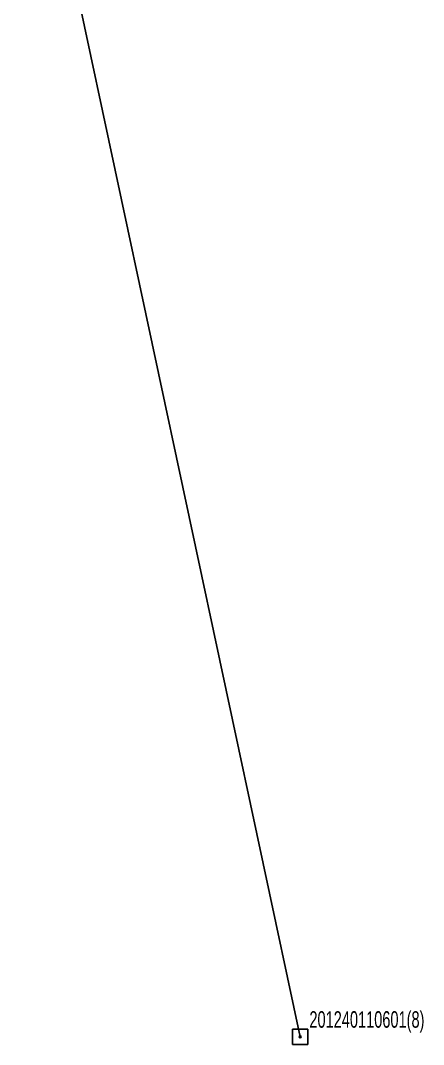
# Model space of a CAD drawing. Extents: x 4375363 to 4375747, y 5360877 to 5361205.
# Drawn here: x 4375425.1 to 4375469.1, y 5360876.6 to 5360988.2 of the extents above; entities that cross this region are included whole.
import ezdxf

# ---------------------------------------------------------------- set-up
doc = ezdxf.new("R2010")
doc.units = 0
doc.linetypes.add('AUSGEZOGEN', pattern=[0])
for name, color, linetype in [('GRE_FLST', 10, 'AUSGEZOGEN'), ('PKT_G', 7, 'AUSGEZOGEN'), ('PKT_NUMMER', 255, 'AUSGEZOGEN')]:
    doc.layers.add(name, color=color, linetype=linetype)

# ---------------------------------------------------------------- blocks, each defined once
blk = doc.blocks.new('SYM010')
at = {"layer": 'PKT_G'}
for p, q in [((-0.83, -0.83), (-0.83, 0.83)), ((-0.83, 0.83), (0.83, 0.83)), ((0.83, 0.83), (0.83, -0.83)), ((0.83, -0.83), (-0.83, -0.83))]:
    blk.add_line(p, q, dxfattribs=at)
blk = doc.blocks.new('PKT_NR_SYM')
at = {"layer": 'PKT_NUMMER'}
blk.add_circle((0, 0), 0.11, dxfattribs=at)
blk = doc.blocks.new('PKT_NR_SYM_7')
at = {"layer": 'PKT_NUMMER'}
blk.add_blockref('PKT_NR_SYM', (0, 0), dxfattribs=at)
at = {"layer": 'PKT_NUMMER', "width": 0.66}
blk.add_text('201240110601(8)', height=1.8, dxfattribs=at).set_placement((1, 1))

msp = doc.modelspace()

# ---------------------------------------------------------------- linework, layer by layer
at = {"layer": 'GRE_FLST'}
msp.add_line((4375425.14, 5361020.28), (4375455.64, 5360877.46), dxfattribs=at)

# ---------------------------------------------------------------- block references
at = {"layer": 'PKT_G'}
msp.add_blockref('SYM010', (4375455.64, 5360877.46), dxfattribs=at)
at = {"layer": 'PKT_NUMMER'}
msp.add_blockref('PKT_NR_SYM_7', (4375455.64, 5360877.46), dxfattribs=at)

doc.saveas('drawing.dxf')
